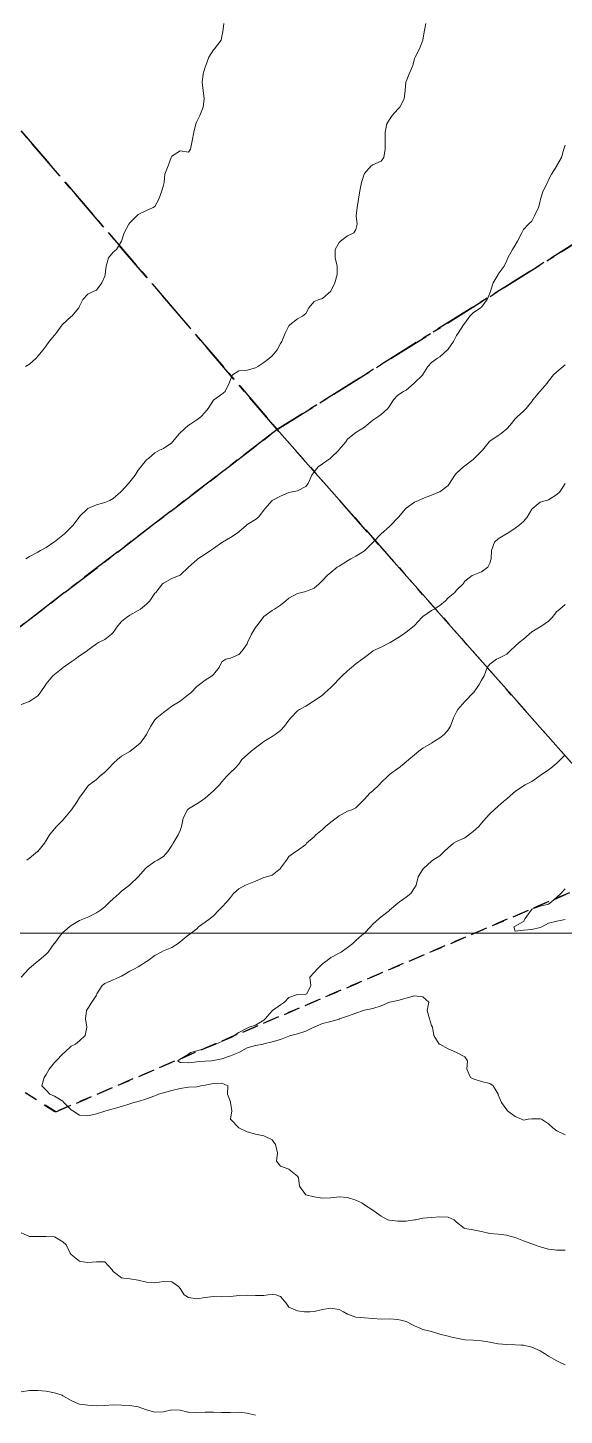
# Model space of a CAD drawing. Header units: centimetres. Extents: x 0 to 642158, y -847 to 649707.
# Drawn here: x 616973.2 to 617005.2, y 620458.6 to 620541.5 of the extents above; entities that cross this region are included whole.
import ezdxf

# ---------------------------------------------------------------- set-up
doc = ezdxf.new("R2010")
doc.units = ezdxf.units.CM
doc.header["$MEASUREMENT"] = 0
doc.linetypes.add('CENTERX2', pattern=[4, 2.5, -0.5, 0.5, -0.5])
doc.linetypes.add('JIS_02_0.7', pattern=[1.35, 0.75, -0.6])
for name, color, linetype, lineweight in [('MEV_grille', 254, 'Continuous', 9), ('WAL_parcellaire agricole', 7, 'JIS_02_0.7', 25), ('WAL_topographie 0.5', 253, 'Continuous', 20)]:
    doc.layers.add(name, color=color, linetype=linetype, lineweight=lineweight)
doc.layers.add('SPW_parcellaire cadastral', color=7, linetype='CENTERX2', lineweight=25, true_color=0xff0542)

# ---------------------------------------------------------------- blocks, each defined once
blk = doc.blocks.new('*U114')
at = {"layer": 'MEV_grille', "transparency": 33554687}
blk.add_lwpolyline([(-1338.461, 0), (1338.461, 0)], dxfattribs=at)
blk = doc.blocks.new('*U115')
at = {"layer": 'MEV_grille', "color": 0, "linetype": 'ByBlock', "lineweight": -2, "transparency": 16777216}
blk.add_blockref('*U114', (0, -1900), dxfattribs=at)

msp = doc.modelspace()

# ---------------------------------------------------------------- linework, layer by layer
at = {"layer": 'SPW_parcellaire cadastral'}
for points in [[(616919.091, 620666.134), (617020.072, 620537.549), (616988.046, 620517.478), (616881.757, 620641.63), (616879.672, 620644.065), (616917.441, 620668.139), (616919.091, 620666.134)], [(616888.276, 620584.2), (616857.473, 620626.531), (616881.757, 620641.63), (616988.046, 620517.478), (616959.467, 620495.541), (616888.276, 620584.2)], [(617058.919, 620449.277), (617054.294, 620442.356), (616988.046, 620517.478), (617020.072, 620537.549), (617054.469, 620492.986), (617077.211, 620463.523), (617058.919, 620449.277)], [(617010.893, 620377.325), (616972.658, 620425.672), (616930.967, 620476.617), (616959.467, 620495.541), (616988.046, 620517.478), (617054.294, 620442.356), (617010.893, 620377.325)]]:
    msp.add_lwpolyline(points, dxfattribs=at)
at = {"layer": 'WAL_parcellaire agricole'}
for points in [[(616855.57, 620632.211), (616900.857, 620658.35), (616927.824, 620675.943), (616965.394, 620702.289), (616990.231, 620666.393), (617069.247, 620560.49), (617092.413, 620526.906), (616974.82, 620476.693), (616970.72, 620479.292), (616961.919, 620491.891), (616960.585, 620495.057), (616927.58, 620537.22), (616855.57, 620632.211)], [(616888.924, 620453.383), (616904.922, 620465.135), (616939.597, 620481.406), (616952.752, 620489.723), (616960.585, 620495.057), (616961.919, 620491.891), (616970.72, 620479.292), (616974.82, 620476.693), (617092.413, 620526.906), (617110.683, 620503.035), (617121.325, 620488.587), (617112.418, 620483.909), (617087.586, 620473.072), (617062.422, 620453.403)]]:
    msp.add_lwpolyline(points, dxfattribs=at)
at = {"layer": 'WAL_topographie 0.5'}
for points in [[(616984.857, 620541.75), (616984.803, 620541.25), (616984.75, 620540.972), (616984.701, 620540.75), (616984.295, 620540.25), (616984.25, 620540.185), (616983.956, 620539.75), (616983.791, 620539.25), (616983.75, 620539.143), (616983.635, 620538.75), (616983.576, 620538.25), (616983.632, 620537.75), (616983.692, 620537.25), (616983.619, 620536.75), (616983.429, 620536.25), (616983.25, 620535.893), (616983.181, 620535.75), (616983.066, 620535.25), (616982.973, 620534.75), (616982.875, 620534.25), (616982.75, 620534.06), (616982.25, 620534.15), (616981.75, 620533.833), (616981.718, 620533.75), (616981.537, 620533.25), (616981.34, 620532.75), (616981.288, 620532.25), (616981.25, 620532.083), (616981.165, 620531.75), (616980.976, 620531.25), (616980.75, 620530.818), (616980.643, 620530.75), (616980.25, 620530.573), (616979.75, 620530.345), (616979.67, 620530.25), (616979.25, 620529.846), (616979.182, 620529.75), (616978.912, 620529.25), (616978.75, 620528.75), (616978.75, 620528.75), (616978.461, 620528.25), (616978.25, 620528.09), (616977.976, 620527.75), (616977.829, 620527.25), (616977.785, 620526.75), (616977.75, 620526.65), (616977.583, 620526.25), (616977.25, 620525.821), (616977.096, 620525.75), (616976.75, 620525.583), (616976.44, 620525.25), (616976.25, 620524.857), (616976.198, 620524.75), (616975.775, 620524.25), (616975.75, 620524.233), (616975.25, 620523.788), (616975.215, 620523.75), (616974.85, 620523.25), (616974.75, 620523.114), (616974.43, 620522.75), (616974.25, 620522.485), (616974.076, 620522.25), (616973.75, 620521.875), (616973.654, 620521.75), (616973.25, 620521.388), (616973.028, 620521.25)], [(616996.925, 620541.75), (616996.826, 620541.25), (616996.75, 620540.75), (616996.75, 620540.75), (616996.544, 620540.25), (616996.279, 620539.75), (616996.25, 620539.659), (616996.143, 620539.25), (616995.925, 620538.75), (616995.75, 620538.283), (616995.737, 620538.25), (616995.693, 620537.75), (616995.625, 620537.25), (616995.364, 620536.75), (616995.25, 620536.636), (616994.91, 620536.25), (616994.75, 620536.015), (616994.6, 620535.75), (616994.487, 620535.25), (616994.489, 620534.75), (616994.5, 620534.25), (616994.411, 620533.75), (616994.25, 620533.525), (616993.75, 620533.298), (616993.667, 620533.25), (616993.25, 620532.781), (616993.237, 620532.75), (616993.083, 620532.25), (616992.973, 620531.75), (616992.902, 620531.25), (616992.816, 620530.75), (616992.76, 620530.25), (616992.831, 620529.75), (616992.75, 620529.45), (616992.625, 620529.25), (616992.25, 620529.062), (616991.833, 620528.75), (616991.75, 620528.659), (616991.513, 620528.25), (616991.511, 620527.75), (616991.62, 620527.25), (616991.625, 620526.75), (616991.495, 620526.25), (616991.25, 620525.75), (616991.25, 620525.75), (616990.75, 620525.316), (616990.558, 620525.25), (616990.25, 620525.132), (616989.933, 620524.75), (616989.75, 620524.424), (616989.559, 620524.25), (616989.25, 620524.091), (616988.798, 620523.75), (616988.75, 620523.679), (616988.525, 620523.25), (616988.325, 620522.75), (616988.25, 620522.62), (616988.054, 620522.25), (616987.75, 620521.881), (616987.583, 620521.75), (616987.25, 620521.482), (616986.898, 620521.25), (616986.75, 620521.172), (616986.25, 620521.029), (616985.75, 620521), (616985.375, 620520.75), (616985.25, 620520.481), (616985.173, 620520.25), (616984.944, 620519.75), (616984.75, 620519.592), (616984.269, 620519.25), (616984.25, 620519.236), (616983.92, 620518.75), (616983.75, 620518.525), (616983.482, 620518.25), (616983.25, 620518.06), (616982.766, 620517.75), (616982.75, 620517.74), (616982.25, 620517.285), (616982.219, 620517.25), (616981.804, 620516.75), (616981.75, 620516.69), (616981.25, 620516.354), (616981.012, 620516.25), (616980.75, 620516.088), (616980.354, 620515.75), (616980.25, 620515.662), (616979.909, 620515.25), (616979.75, 620515.047), (616979.567, 620514.75), (616979.25, 620514.357), (616979.16, 620514.25), (616978.75, 620513.794), (616978.703, 620513.75), (616978.25, 620513.36), (616978.046, 620513.25), (616977.75, 620513.129), (616977.25, 620512.982), (616976.75, 620512.769), (616976.723, 620512.75), (616976.25, 620512.29), (616976.219, 620512.25), (616975.841, 620511.75), (616975.75, 620511.65), (616975.34, 620511.25), (616975.25, 620511.16), (616974.75, 620510.775), (616974.72, 620510.75), (616974.25, 620510.44), (616973.911, 620510.25), (616973.75, 620510.145), (616973.25, 620509.895), (616973.046, 620509.75)], [(617005.25, 620534.484), (617005.169, 620534.25), (617005.016, 620533.75), (617004.75, 620533.269), (617004.738, 620533.25), (617004.417, 620532.75), (617004.25, 620532.409), (617004.179, 620532.25), (617003.934, 620531.75), (617003.776, 620531.25), (617003.75, 620531.143), (617003.644, 620530.75), (617003.412, 620530.25), (617003.25, 620529.94), (617003.06, 620529.75), (617002.75, 620529.441), (617002.647, 620529.25), (617002.402, 620528.75), (617002.25, 620528.5), (617002.087, 620528.25), (617001.823, 620527.75), (617001.75, 620527.583), (617001.607, 620527.25), (617001.25, 620526.764), (617001.238, 620526.75), (617000.935, 620526.25), (617000.792, 620525.75), (617000.75, 620525.641), (617000.574, 620525.25), (617000.25, 620524.804), (617000.183, 620524.75), (616999.75, 620524.455), (616999.541, 620524.25), (616999.25, 620523.847), (616999.18, 620523.75), (616998.843, 620523.25), (616998.75, 620523.096), (616998.574, 620522.75), (616998.25, 620522.292), (616998.212, 620522.25), (616997.75, 620521.831), (616997.625, 620521.75), (616997.25, 620521.487), (616997.039, 620521.25), (616996.75, 620520.769), (616996.738, 620520.75), (616996.25, 620520.274), (616996.225, 620520.25), (616995.75, 620519.846), (616995.583, 620519.75), (616995.25, 620519.541), (616994.995, 620519.25), (616994.75, 620518.875), (616994.655, 620518.75), (616994.25, 620518.372), (616994.06, 620518.25), (616993.75, 620518.05), (616993.404, 620517.75), (616993.25, 620517.622), (616992.75, 620517.304), (616992.672, 620517.25), (616992.25, 620516.904), (616992.141, 620516.75), (616991.75, 620516.283), (616991.721, 620516.25), (616991.25, 620515.788), (616991.201, 620515.75), (616990.75, 620515.431), (616990.494, 620515.25), (616990.25, 620514.956), (616990.118, 620514.75), (616989.887, 620514.25), (616989.75, 620514.087), (616989.25, 620513.821), (616988.95, 620513.75), (616988.75, 620513.719), (616988.25, 620513.508), (616987.75, 620513.25), (616987.75, 620513.25), (616987.316, 620512.75), (616987.25, 620512.667), (616986.937, 620512.25), (616986.75, 620512.108), (616986.25, 620511.797), (616986.185, 620511.75), (616985.75, 620511.365), (616985.592, 620511.25), (616985.25, 620511.026), (616984.779, 620510.75), (616984.75, 620510.73), (616984.25, 620510.368), (616984.074, 620510.25), (616983.75, 620510.026), (616983.315, 620509.75), (616983.25, 620509.696), (616982.75, 620509.25), (616982.75, 620509.25), (616982.25, 620508.783), (616982.19, 620508.75), (616981.75, 620508.575), (616981.25, 620508.295), (616981.204, 620508.25), (616980.791, 620507.75), (616980.75, 620507.702), (616980.441, 620507.25), (616980.25, 620507.034), (616979.885, 620506.75), (616979.75, 620506.659), (616979.25, 620506.383), (616979.042, 620506.25), (616978.75, 620506.017), (616978.528, 620505.75), (616978.25, 620505.342), (616978.156, 620505.25), (616977.75, 620504.94), (616977.386, 620504.75), (616977.25, 620504.671), (616976.75, 620504.298), (616976.696, 620504.25), (616976.25, 620503.949), (616975.974, 620503.75), (616975.75, 620503.591), (616975.27, 620503.25), (616975.25, 620503.234), (616974.75, 620502.843), (616974.65, 620502.75), (616974.25, 620502.274), (616974.232, 620502.25), (616973.892, 620501.75), (616973.75, 620501.571), (616973.285, 620501.25), (616973.25, 620501.231), (616972.75, 620501.052)], [(617005.25, 620521.359), (617005.12, 620521.25), (617004.75, 620520.937), (617004.55, 620520.75), (617004.25, 620520.367), (617004.16, 620520.25), (617003.75, 620519.769), (617003.731, 620519.75), (617003.315, 620519.25), (617003.25, 620519.163), (617002.919, 620518.75), (617002.75, 620518.575), (617002.377, 620518.25), (617002.25, 620518.12), (617001.96, 620517.75), (617001.75, 620517.523), (617001.413, 620517.25), (617001.25, 620517.123), (617000.75, 620516.787), (617000.712, 620516.75), (617000.3, 620516.25), (617000.25, 620516.194), (616999.814, 620515.75), (616999.75, 620515.7), (616999.25, 620515.316), (616999.162, 620515.25), (616998.75, 620514.865), (616998.65, 620514.75), (616998.326, 620514.25), (616998.25, 620514.14), (616997.75, 620513.757), (616997.733, 620513.75), (616997.25, 620513.568), (616996.75, 620513.36), (616996.493, 620513.25), (616996.25, 620513.141), (616995.75, 620512.791), (616995.706, 620512.75), (616995.294, 620512.25), (616995.25, 620512.199), (616994.808, 620511.75), (616994.75, 620511.686), (616994.25, 620511.25), (616994.25, 620511.25), (616993.769, 620510.75), (616993.75, 620510.73), (616993.288, 620510.25), (616993.25, 620510.223), (616992.75, 620509.917), (616992.452, 620509.75), (616992.25, 620509.638), (616991.75, 620509.324), (616991.636, 620509.25), (616991.25, 620508.946), (616991.026, 620508.75), (616990.75, 620508.463), (616990.558, 620508.25), (616990.25, 620508.008), (616989.75, 620507.808), (616989.513, 620507.75), (616989.25, 620507.674), (616988.75, 620507.401), (616988.572, 620507.25), (616988.25, 620506.976), (616987.886, 620506.75), (616987.75, 620506.667), (616987.25, 620506.303), (616987.205, 620506.25), (616986.823, 620505.75), (616986.75, 620505.652), (616986.522, 620505.25), (616986.282, 620504.75), (616986.25, 620504.674), (616985.964, 620504.25), (616985.75, 620504.036), (616985.25, 620503.809), (616984.978, 620503.75), (616984.75, 620503.603), (616984.574, 620503.25), (616984.25, 620502.843), (616984.164, 620502.75), (616983.75, 620502.505), (616983.412, 620502.25), (616983.25, 620502.125), (616982.883, 620501.75), (616982.75, 620501.638), (616982.261, 620501.25), (616982.25, 620501.243), (616981.75, 620500.94), (616981.495, 620500.75), (616981.25, 620500.573), (616980.861, 620500.25), (616980.75, 620500.12), (616980.504, 620499.75), (616980.25, 620499.264), (616980.242, 620499.25), (616979.877, 620498.75), (616979.75, 620498.633), (616979.26, 620498.25), (616979.25, 620498.243), (616978.75, 620497.955), (616978.514, 620497.75), (616978.25, 620497.517), (616977.996, 620497.25), (616977.75, 620497.004), (616977.436, 620496.75), (616977.25, 620496.556), (616976.821, 620496.25), (616976.75, 620496.164), (616976.45, 620495.75), (616976.25, 620495.483), (616976.11, 620495.25), (616975.767, 620494.75), (616975.75, 620494.727), (616975.354, 620494.25), (616975.25, 620494.138), (616974.87, 620493.75), (616974.75, 620493.61), (616974.458, 620493.25), (616974.25, 620492.917), (616974.146, 620492.75), (616973.75, 620492.262), (616973.74, 620492.25), (616973.25, 620491.865), (616973.106, 620491.75)], [(617005.25, 620514.25), (617004.919, 620513.75), (617004.75, 620513.591), (617004.25, 620513.287), (617004.118, 620513.25), (617003.75, 620513.137), (617003.27, 620512.75), (617003.25, 620512.726), (617002.968, 620512.25), (617002.75, 620511.978), (617002.479, 620511.75), (617002.25, 620511.591), (617001.75, 620511.257), (617001.739, 620511.25), (617001.25, 620510.957), (617001.015, 620510.75), (617000.85, 620510.25), (617000.832, 620509.75), (617000.75, 620509.487), (617000.621, 620509.25), (617000.25, 620508.973), (616999.75, 620508.771), (616999.679, 620508.75), (616999.25, 620508.417), (616999.153, 620508.25), (616998.75, 620507.871), (616998.655, 620507.75), (616998.25, 620507.429), (616998.086, 620507.25), (616997.75, 620506.971), (616997.42, 620506.75), (616997.25, 620506.657), (616996.75, 620506.316), (616996.683, 620506.25), (616996.25, 620505.767), (616996.231, 620505.75), (616995.75, 620505.362), (616995.587, 620505.25), (616995.25, 620505.032), (616994.785, 620504.75), (616994.75, 620504.73), (616994.25, 620504.473), (616993.763, 620504.25), (616993.75, 620504.241), (616993.25, 620503.859), (616993.113, 620503.75), (616992.75, 620503.47), (616992.486, 620503.25), (616992.25, 620503.062), (616991.934, 620502.75), (616991.75, 620502.583), (616991.425, 620502.25), (616991.25, 620502.07), (616990.897, 620501.75), (616990.75, 620501.613), (616990.25, 620501.269), (616990.214, 620501.25), (616989.75, 620500.955), (616989.375, 620500.75), (616989.25, 620500.671), (616988.857, 620500.25), (616988.75, 620500.115), (616988.489, 620499.75), (616988.25, 620499.5), (616987.923, 620499.25), (616987.75, 620499.129), (616987.25, 620498.839), (616987.142, 620498.75), (616986.75, 620498.449), (616986.487, 620498.25), (616986.25, 620498.035), (616985.942, 620497.75), (616985.75, 620497.489), (616985.544, 620497.25), (616985.25, 620496.977), (616985.014, 620496.75), (616984.75, 620496.432), (616984.607, 620496.25), (616984.25, 620495.88), (616984.083, 620495.75), (616983.75, 620495.452), (616983.462, 620495.25), (616983.25, 620495.101), (616982.75, 620494.818), (616982.687, 620494.75), (616982.437, 620494.25), (616982.335, 620493.75), (616982.25, 620493.511), (616982.139, 620493.25), (616981.835, 620492.75), (616981.75, 620492.609), (616981.521, 620492.25), (616981.25, 620491.96), (616980.907, 620491.75), (616980.75, 620491.654), (616980.25, 620491.311), (616980.18, 620491.25), (616979.75, 620490.75), (616979.75, 620490.75), (616979.25, 620490.269), (616979.229, 620490.25), (616978.75, 620489.879), (616978.612, 620489.75), (616978.25, 620489.437), (616978.061, 620489.25), (616977.75, 620488.957), (616977.504, 620488.75), (616977.25, 620488.585), (616976.75, 620488.331), (616976.55, 620488.25), (616976.25, 620488.129), (616975.75, 620487.837), (616975.641, 620487.75), (616975.25, 620487.408), (616975.101, 620487.25), (616974.75, 620486.766), (616974.739, 620486.75), (616974.378, 620486.25), (616974.25, 620486.121), (616973.812, 620485.75), (616973.75, 620485.711), (616973.25, 620485.286), (616973.215, 620485.25), (616972.768, 620484.75)], [(617005.25, 620507.023), (617004.931, 620506.75), (617004.75, 620506.596), (617004.471, 620506.25), (617004.25, 620506.029), (617003.846, 620505.75), (617003.75, 620505.69), (617003.25, 620505.386), (617003.089, 620505.25), (617002.75, 620504.96), (617002.486, 620504.75), (617002.25, 620504.533), (617001.952, 620504.25), (617001.75, 620504.055), (617001.25, 620503.793), (617001.139, 620503.75), (617000.75, 620503.45), (617000.575, 620503.25), (617000.397, 620502.75), (617000.25, 620502.5), (617000.115, 620502.25), (616999.76, 620501.75), (616999.75, 620501.736), (616999.278, 620501.25), (616999.25, 620501.226), (616998.826, 620500.75), (616998.75, 620500.615), (616998.577, 620500.25), (616998.401, 620499.75), (616998.25, 620499.534), (616998.011, 620499.25), (616997.75, 620499.055), (616997.276, 620498.75), (616997.25, 620498.735), (616996.75, 620498.432), (616996.495, 620498.25), (616996.25, 620498.037), (616995.906, 620497.75), (616995.75, 620497.615), (616995.287, 620497.25), (616995.25, 620497.224), (616994.75, 620496.853), (616994.635, 620496.75), (616994.25, 620496.38), (616994.135, 620496.25), (616993.75, 620495.883), (616993.583, 620495.75), (616993.25, 620495.388), (616993.125, 620495.25), (616992.75, 620494.86), (616992.511, 620494.75), (616992.25, 620494.662), (616991.75, 620494.398), (616991.577, 620494.25), (616991.25, 620494.004), (616990.932, 620493.75), (616990.75, 620493.578), (616990.362, 620493.25), (616990.25, 620493.128), (616989.803, 620492.75), (616989.75, 620492.679), (616989.25, 620492.314), (616989.161, 620492.25), (616988.75, 620491.969), (616988.607, 620491.75), (616988.25, 620491.261), (616988.241, 620491.25), (616987.75, 620490.853), (616987.4, 620490.75), (616987.25, 620490.707), (616986.75, 620490.483), (616986.25, 620490.287), (616986.159, 620490.25), (616985.75, 620490.036), (616985.44, 620489.75), (616985.25, 620489.516), (616985.048, 620489.25), (616984.75, 620488.925), (616984.565, 620488.75), (616984.25, 620488.41), (616984.045, 620488.25), (616983.75, 620488.033), (616983.355, 620487.75), (616983.25, 620487.629), (616982.75, 620487.263), (616982.733, 620487.25), (616982.25, 620486.868), (616982.125, 620486.75), (616981.75, 620486.525), (616981.25, 620486.323), (616981.121, 620486.25), (616980.75, 620486.037), (616980.352, 620485.75), (616980.25, 620485.686), (616979.75, 620485.37), (616979.528, 620485.25), (616979.25, 620485.096), (616978.75, 620484.81), (616978.613, 620484.75), (616978.25, 620484.585), (616977.75, 620484.366), (616977.605, 620484.25), (616977.284, 620483.75), (616977.25, 620483.679), (616976.972, 620483.25), (616976.75, 620482.875), (616976.667, 620482.75), (616976.599, 620482.25), (616976.675, 620481.75), (616976.587, 620481.25), (616976.25, 620480.932), (616976.012, 620480.75), (616975.75, 620480.621), (616975.351, 620480.25), (616975.25, 620480.173), (616974.85, 620479.75), (616974.75, 620479.644), (616974.425, 620479.25), (616974.25, 620478.931), (616974.125, 620478.75), (616973.997, 620478.25), (616974.25, 620477.988), (616974.476, 620477.75), (616974.75, 620477.63), (616975.25, 620477.325), (616975.31, 620477.25), (616975.75, 620476.821), (616975.835, 620476.75), (616976.25, 620476.502), (616976.75, 620476.463), (616977.25, 620476.577), (616977.75, 620476.732), (616977.808, 620476.75), (616978.25, 620476.869), (616978.75, 620477.019), (616979.25, 620477.171), (616979.477, 620477.25), (616979.75, 620477.32), (616980.25, 620477.474), (616980.75, 620477.663), (616980.962, 620477.75), (616981.25, 620477.84), (616981.75, 620477.971), (616982.25, 620478.088), (616982.75, 620478.162), (616983.25, 620478.199), (616983.488, 620478.25), (616983.75, 620478.281), (616984.25, 620478.387), (616984.75, 620478.419), (616985.1, 620478.25), (616985.089, 620477.75), (616985.25, 620477.296), (616985.265, 620477.25), (616985.331, 620476.75), (616985.25, 620476.25), (616985.75, 620475.75), (616985.75, 620475.75), (616986.25, 620475.494), (616986.75, 620475.355), (616987.25, 620475.268), (616987.296, 620475.25), (616987.75, 620475.023), (616987.95, 620474.75), (616988.058, 620474.25), (616988, 620473.75), (616988.25, 620473.44), (616988.75, 620473.261), (616988.769, 620473.25), (616989.25, 620472.844), (616989.313, 620472.75), (616989.375, 620472.25), (616989.731, 620471.75), (616989.75, 620471.743), (616990.25, 620471.62), (616990.75, 620471.538), (616991.25, 620471.562), (616991.75, 620471.621), (616992.25, 620471.573), (616992.75, 620471.419), (616993.107, 620471.25), (616993.25, 620471.147), (616993.75, 620470.814), (616993.846, 620470.75), (616994.25, 620470.466), (616994.65, 620470.25), (616994.75, 620470.22), (616995.25, 620470.17), (616995.75, 620470.165), (616996.25, 620470.239), (616996.3, 620470.25), (616996.75, 620470.343), (616997.25, 620470.39), (616997.75, 620470.429), (616998.25, 620470.4), (616998.605, 620470.25), (616998.75, 620470.101), (616999.214, 620469.75), (616999.25, 620469.73), (616999.75, 620469.637), (617000.25, 620469.537), (617000.75, 620469.433), (617001.25, 620469.383), (617001.75, 620469.33), (617002.023, 620469.25), (617002.25, 620469.176), (617002.75, 620468.977), (617003.25, 620468.803), (617003.402, 620468.75), (617003.75, 620468.634), (617004.25, 620468.48), (617004.75, 620468.437), (617005.25, 620468.424)], [(617005.25, 620498.045), (617004.96, 620497.75), (617004.75, 620497.536), (617004.386, 620497.25), (617004.25, 620497.147), (617003.75, 620496.808), (617003.677, 620496.75), (617003.25, 620496.449), (617002.853, 620496.25), (617002.75, 620496.19), (617002.25, 620495.838), (617002.136, 620495.75), (617001.75, 620495.403), (617001.567, 620495.25), (617001.25, 620494.973), (617000.994, 620494.75), (617000.75, 620494.517), (617000.494, 620494.25), (617000.25, 620493.944), (617000.087, 620493.75), (616999.75, 620493.46), (616999.494, 620493.25), (616999.25, 620493.081), (616998.75, 620492.863), (616998.575, 620492.75), (616998.25, 620492.473), (616998.022, 620492.25), (616997.75, 620492), (616997.347, 620491.75), (616997.25, 620491.679), (616996.788, 620491.25), (616996.75, 620491.2), (616996.469, 620490.75), (616996.335, 620490.25), (616996.25, 620490.096), (616996.031, 620489.75), (616995.75, 620489.533), (616995.345, 620489.25), (616995.25, 620489.18), (616994.761, 620488.75), (616994.75, 620488.74), (616994.25, 620488.345), (616994.13, 620488.25), (616993.75, 620487.913), (616993.613, 620487.75), (616993.25, 620487.369), (616993.094, 620487.25), (616992.75, 620486.94), (616992.556, 620486.75), (616992.25, 620486.519), (616991.87, 620486.25), (616991.75, 620486.179), (616991.25, 620485.927), (616991.025, 620485.75), (616990.75, 620485.535), (616990.452, 620485.25), (616990.25, 620485.019), (616989.986, 620484.75), (616990.056, 620484.25), (616989.824, 620483.75), (616989.75, 620483.73), (616989.25, 620483.712), (616988.75, 620483.541), (616988.487, 620483.25), (616988.25, 620483.098), (616987.762, 620482.75), (616987.75, 620482.742), (616987.329, 620482.25), (616987.25, 620482.172), (616986.75, 620481.873), (616986.38, 620481.75), (616986.25, 620481.703), (616985.75, 620481.441), (616985.486, 620481.25), (616985.25, 620481.111), (616984.75, 620480.904), (616984.375, 620480.75), (616984.25, 620480.677), (616983.75, 620480.474), (616983.25, 620480.351), (616982.866, 620480.25), (616982.75, 620480.152), (616982.25, 620479.846), (616982.116, 620479.75), (616982.25, 620479.637), (616982.75, 620479.622), (616983.25, 620479.687), (616983.75, 620479.732), (616984.117, 620479.75), (616984.25, 620479.765), (616984.75, 620479.873), (616985.25, 620480.051), (616985.75, 620480.246), (616985.76, 620480.25), (616986.25, 620480.524), (616986.75, 620480.671), (616987.199, 620480.75), (616987.25, 620480.764), (616987.75, 620480.879), (616988.25, 620481.025), (616988.75, 620481.212), (616988.87, 620481.25), (616989.25, 620481.367), (616989.75, 620481.518), (616990.237, 620481.75), (616990.25, 620481.758), (616990.75, 620481.985), (616991.25, 620482.106), (616991.75, 620482.244), (616991.764, 620482.25), (616992.25, 620482.416), (616992.75, 620482.587), (616993.201, 620482.75), (616993.25, 620482.766), (616993.75, 620482.872), (616994.25, 620483.024), (616994.75, 620483.246), (616994.762, 620483.25), (616995.25, 620483.346), (616995.75, 620483.483), (616996.25, 620483.628), (616996.75, 620483.571), (616997.11, 620483.25), (616997.01, 620482.75), (616997.136, 620482.25), (616997.25, 620481.85), (616997.317, 620481.75), (616997.397, 620481.25), (616997.721, 620480.75), (616997.75, 620480.736), (616998.25, 620480.458), (616998.75, 620480.25), (616998.75, 620480.25), (616999.25, 620479.977), (616999.401, 620479.75), (616999.375, 620479.25), (616999.583, 620478.75), (616999.75, 620478.672), (617000.25, 620478.519), (617000.75, 620478.391), (617000.941, 620478.25), (617001.239, 620477.75), (617001.25, 620477.722), (617001.448, 620477.25), (617001.75, 620476.817), (617001.806, 620476.75), (617002.25, 620476.41), (617002.625, 620476.25), (617002.75, 620476.202), (617003.028, 620476.25), (617003.25, 620476.286), (617003.75, 620476.284), (617003.836, 620476.25), (617004.25, 620475.971), (617004.5, 620475.75), (617004.75, 620475.552), (617005.25, 620475.323)], [(617005.25, 620490.023), (617004.977, 620489.75), (617004.75, 620489.52), (617004.428, 620489.25), (617004.25, 620489.116), (617003.75, 620488.986), (617003.25, 620488.806), (617003.207, 620488.75), (617002.859, 620488.25), (617002.75, 620488.077), (617002.25, 620487.788), (617002.177, 620487.75), (617002.25, 620487.5), (617002.75, 620487.566), (617003.25, 620487.604), (617003.75, 620487.708), (617003.853, 620487.75), (617004.25, 620487.965), (617004.75, 620488.102), (617005.25, 620488.192)], [(616972.75, 620469.467), (616973.25, 620469.25), (616973.251, 620469.25), (616973.75, 620469.236), (616974.249, 620469.25), (616974.25, 620469.25), (616974.25, 620469.25), (616974.75, 620469.224), (616975.25, 620468.927), (616975.446, 620468.75), (616975.694, 620468.25), (616975.75, 620468.175), (616976.25, 620467.769), (616976.321, 620467.75), (616976.75, 620467.683), (616977.25, 620467.735), (616977.75, 620467.726), (616978.185, 620467.25), (616978.25, 620467.156), (616978.75, 620466.783), (616978.875, 620466.75), (616979.25, 620466.705), (616979.75, 620466.625), (616980.25, 620466.52), (616980.75, 620466.477), (616981.25, 620466.548), (616981.75, 620466.526), (616982.154, 620466.25), (616982.25, 620466.131), (616982.5, 620465.75), (616982.75, 620465.605), (616983.25, 620465.528), (616983.75, 620465.607), (616984.25, 620465.653), (616984.75, 620465.646), (616985.25, 620465.666), (616985.75, 620465.714), (616986.25, 620465.737), (616986.75, 620465.712), (616987.25, 620465.712), (616987.5, 620465.75), (616987.75, 620465.778), (616987.972, 620465.75), (616988.25, 620465.664), (616988.583, 620465.25), (616988.75, 620465.028), (616989.25, 620464.795), (616989.667, 620464.75), (616989.75, 620464.744), (616990, 620464.75), (616990.25, 620464.757), (616990.75, 620464.88), (616991.25, 620464.967), (616991.75, 620464.873), (616992, 620464.75), (616992.25, 620464.611), (616992.75, 620464.427), (616993.25, 620464.388), (616993.75, 620464.343), (616994.25, 620464.308), (616994.75, 620464.329), (616995.25, 620464.292), (616995.438, 620464.25), (616995.75, 620464.157), (616996.25, 620463.902), (616996.618, 620463.75), (616996.75, 620463.687), (616997.25, 620463.558), (616997.75, 620463.409), (616998.25, 620463.292), (616998.397, 620463.25), (616998.75, 620463.167), (616999.25, 620463.061), (616999.75, 620463.039), (617000.25, 620463.014), (617000.75, 620462.937), (617001.25, 620462.836), (617001.75, 620462.783), (617002.25, 620462.774), (617002.625, 620462.75), (617002.75, 620462.739), (617003.25, 620462.636), (617003.75, 620462.417), (617004.01, 620462.25), (617004.25, 620462.092), (617004.75, 620461.818), (617004.869, 620461.75), (617005.25, 620461.564)], [(616972.75, 620459.968), (616973.25, 620460.031), (616973.75, 620460.029), (616974.25, 620459.996), (616974.75, 620459.902), (616975.2, 620459.75), (616975.25, 620459.727), (616975.75, 620459.446), (616976.179, 620459.25), (616976.25, 620459.224), (616976.75, 620459.168), (616977.25, 620459.118), (616977.75, 620459.142), (616978.25, 620459.183), (616978.75, 620459.163), (616979.25, 620459.15), (616979.75, 620459.056), (616980.25, 620458.884), (616980.75, 620458.75), (616981.25, 620458.767), (616981.75, 620458.877), (616982.25, 620458.864), (616982.714, 620458.75), (616982.75, 620458.741), (616983.25, 620458.714), (616983.75, 620458.742), (616984.25, 620458.742), (616984.75, 620458.724), (616985.25, 620458.719), (616985.75, 620458.75), (616985.75, 620458.75), (616985.75, 620458.75), (616986.25, 620458.682), (616986.75, 620458.556)]]:
    msp.add_lwpolyline(points, dxfattribs=at)

# ---------------------------------------------------------------- block references
at = {"layer": 'MEV_grille', "transparency": 33554687}
msp.add_blockref('*U115', (616669.481, 622387.381), dxfattribs=at)

doc.saveas('drawing.dxf')
